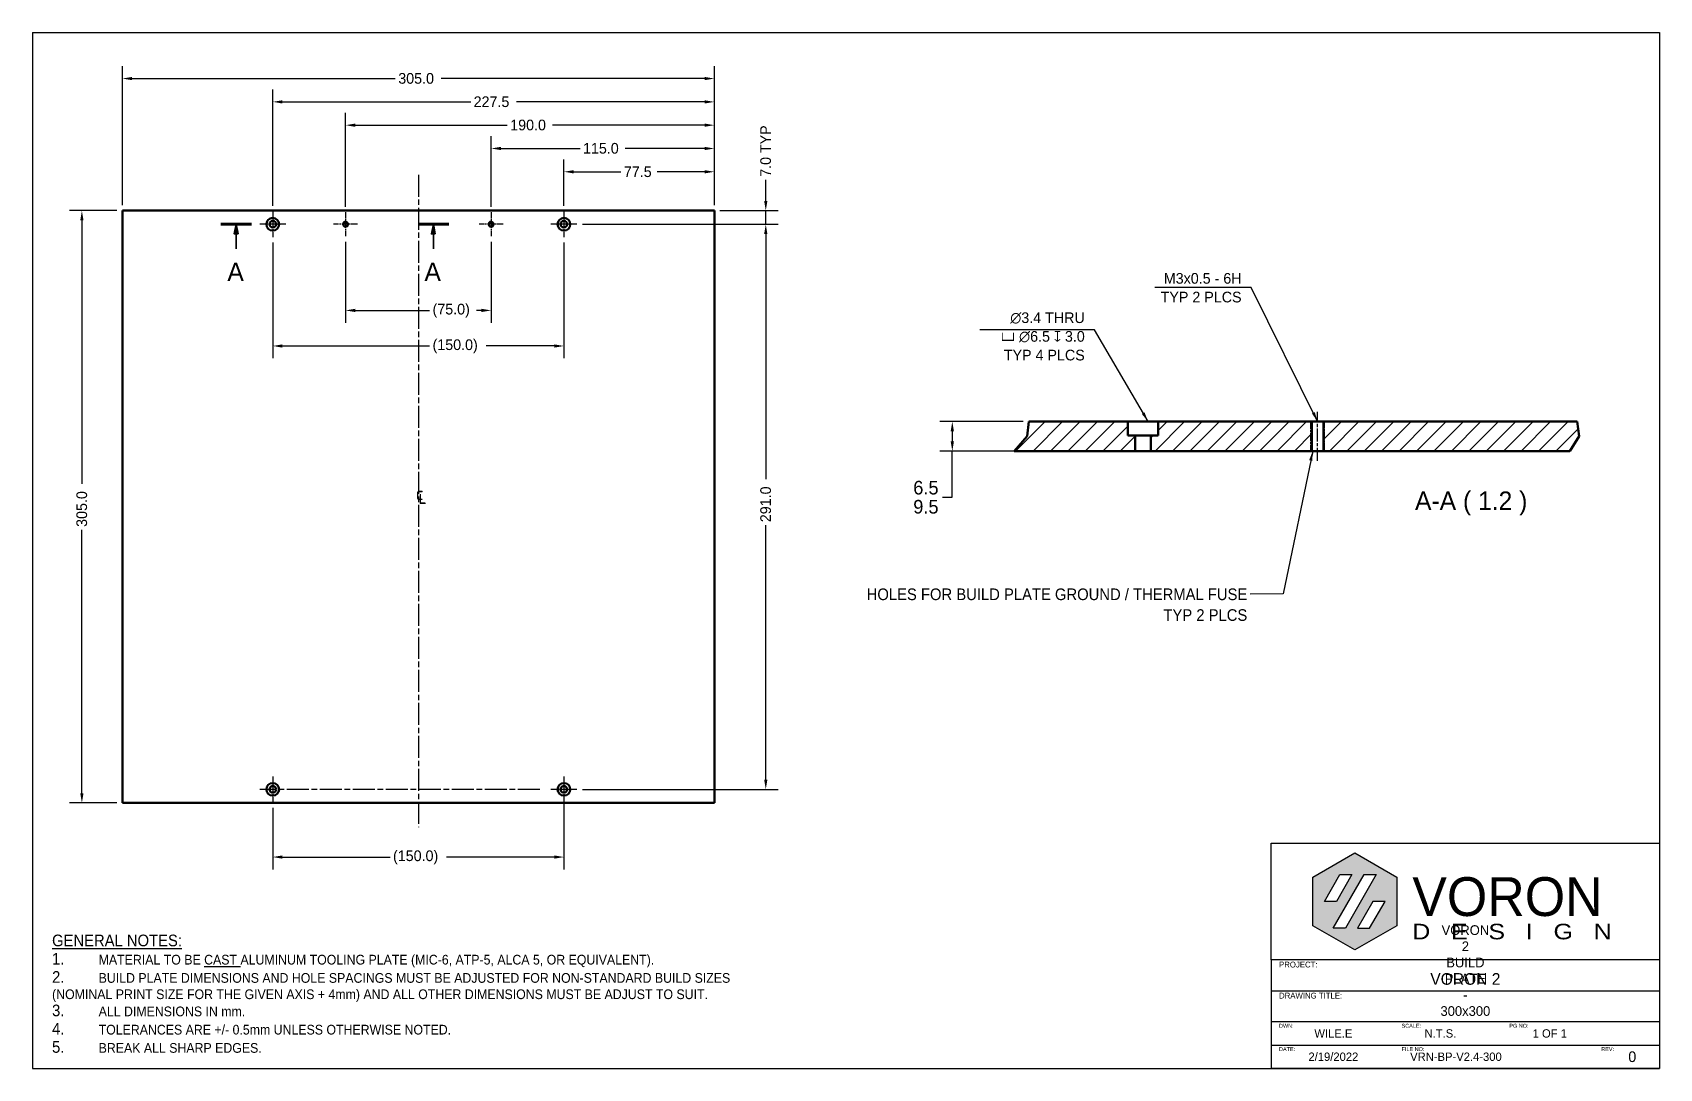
# Model space of a CAD drawing. Header units: millimetres. Extents: x 13 to 851, y 13 to 546.
import ezdxf
from ezdxf.enums import TextEntityAlignment as Align

# ---------------------------------------------------------------- set-up
doc = ezdxf.new("R2018")
doc.units = ezdxf.units.MM
doc.header["$LTSCALE"] = 2
doc.linetypes.add('CHAIN', pattern=[0.3543, 0.2362, -0.0295, 0.0591, -0.0295])
doc.linetypes.add('DOUBLE_DASH_CHAIN', pattern=[1.2403, 0.6614, -0.0827, 0.1654, -0.0827, 0.1654, -0.0827])
for name, color, linetype, lineweight, true_color in [('Annotation (ISO)', 174, 'Continuous', 25, 0x0000a0), ('Center Mark (ISO)', 22, 'Continuous', 25, 0xd84405), ('Centerline (ISO)', 22, 'Continuous', 25, 0xd84405), ('Dimension (ISO)', 20, 'Continuous', 25, 0xff2300), ('Hatch (ISO)', 57, 'Continuous', 18, 0x808040), ('Hatch kova (ANSI)', 141, 'Continuous', 13, 0x95ddff), ('Section Line - Kova (ANSI)', 96, 'DOUBLE_DASH_CHAIN', 35, 0x008000), ('Thread Lines', 156, 'CHAIN', 25, 0x004080), ('View Label', 174, 'CHAIN', 25, 0x0000a0)]:
    doc.layers.add(name, color=color, linetype=linetype, lineweight=lineweight, true_color=true_color)
for name, color, linetype, lineweight in [('Border - Kova (ANSI)', 7, 'Continuous', 30), ('Break Line (ISO)', 7, 'Continuous', 50), ('Title (ANSI)', 7, 'Continuous', 50), ('Title - Kova (ANSI)', 7, 'Continuous', 30), ('Visible (ISO)', 7, 'Continuous', 50)]:
    doc.layers.add(name, color=color, linetype=linetype, lineweight=lineweight)
doc.styles.add('Dimension Text (ISO)', font='Play-Regular.ttf')
doc.styles.add('Label Text (ISO)', font='Play-Regular.ttf')
doc.styles.add('Note Text (ANSI)', font='tahoma.ttf')
doc.styles.add('Note Text (ISO)', font='Play-Regular.ttf', dxfattribs={"width": 0.95})
doc.styles.add('Text Style119', font='Play-Regular.ttf')
doc.styles.add('Text Style128', font='Play-Regular.ttf')
doc.styles.add('Text Style130', font='Play-Regular.ttf')
doc.styles.add('Text Style135', font='Play-Regular.ttf')
doc.styles.add('Text Style178', font='AIGDT___.TTF', dxfattribs={"width": 0.95})
doc.styles.add('Text Style93', font='Play-Regular.ttf')
doc.dimstyles.new('Default (ISO)', dxfattribs={"dimscale": 2, "dimtxt": 2.75, "dimasz": 2.5, "dimexe": 3.175, "dimexo": 1.4, "dimgap": 0.762, "dimtad": 0, "dimdec": 1, "dimrnd": 1e-08, "dimzin": 0, "dimdsep": 46, "dimtxsty": 'Dimension Text (ISO)', "dimcen": 0.09, "dimdle": 10, "dimclrd": 256, "dimclre": 256, "dimclrt": 256, "dimazin": 0, "dimtfac": 1.274618, "dimtmove": 0, "dimatfit": 3, "dimfxl": 1, "dimtolj": 1, "dimtzin": 0, "dimlwd": -1, "dimlwe": -1, "dimarcsym": 0})
doc.dimstyles.new('Default (ISO)$7', dxfattribs={"dimscale": 2, "dimtxt": 2.75, "dimasz": 2.5, "dimexe": 3.175, "dimexo": 1.4, "dimgap": 0.762, "dimtad": 0, "dimdec": 1, "dimrnd": 1e-08, "dimzin": 0, "dimdsep": 46, "dimtxsty": 'Dimension Text (ISO)', "dimcen": 0.09, "dimdle": 10, "dimclrd": 256, "dimclre": 256, "dimclrt": 256, "dimazin": 0, "dimtfac": 1.274618, "dimtmove": 0, "dimatfit": 3, "dimfxl": 1, "dimtolj": 1, "dimtzin": 0, "dimlwd": -1, "dimlwe": -1, "dimarcsym": 0})
doc.dimstyles.new('Default - Method 1b (ISO)$7', dxfattribs={"dimscale": 2, "dimtxt": 3, "dimasz": 2.5, "dimexe": 3.175, "dimexo": 0, "dimgap": 0.762, "dimtad": 1, "dimtoh": 1, "dimrnd": 1e-08, "dimdsep": 46, "dimtxsty": 'Note Text (ISO)', "dimcen": 0.09, "dimdle": 10, "dimclrd": 174, "dimclre": 256, "dimclrt": 256, "dimazin": 2, "dimtfac": 1.166667, "dimtmove": 0, "dimatfit": 3, "dimfxl": 1, "dimtolj": 1, "dimlwd": -1, "dimlwe": -1, "dimarcsym": 0})
pattern_1 = [(45, (0, 0), (-4.49013, 4.49013), [])]

# ---------------------------------------------------------------- blocks, each defined once
blk = doc.blocks.new('Borders Plain Border')
at = {"layer": 'Border - Kova (ANSI)'}
for p, q in [((6.35, 273.05), (425.45, 273.05)), ((6.35, 273.05), (6.35, 6.35)), ((425.45, 273.05), (425.45, 6.35)), ((6.35, 6.35), (425.45, 6.35))]:
    blk.add_line(p, q, dxfattribs=at)
blk = doc.blocks.new('Title Blocks VORON Design')
at = {"layer": 'Hatch kova (ANSI)', "true_color": 0xff2300}
h = blk.add_hatch(color=20, dxfattribs=at)
h.paths.add_polyline_path([(248.41, 193.18), (248.41, 180.68), (237.59, 174.43), (226.76, 180.68), (226.76, 193.18), (237.59, 199.43)])
h.paths.add_polyline_path([(245.4, 186.93), (242.27, 186.93), (238.29, 180.03), (241.42, 180.03)], flags=0)
h.paths.add_polyline_path([(232.04, 180.03), (235.17, 180.03), (243.13, 193.83), (240.01, 193.83)], flags=0)
h.paths.add_polyline_path([(229.77, 186.93), (232.9, 186.93), (236.88, 193.83), (233.76, 193.83)], flags=0)
at = {"layer": 'Title - Kova (ANSI)', "lineweight": 25}
for p, q in [((216.09, 201.93), (316.09, 201.93)), ((216.09, 171.93), (216.09, 201.93)), ((216.09, 171.93), (216.09, 143.93))]:
    blk.add_line(p, q, dxfattribs=at)
at = {"layer": 'Title - Kova (ANSI)'}
for p, q in [((316.09, 201.93), (316.09, 171.93)), ((226.76, 193.18), (237.59, 199.43)), ((237.59, 199.43), (248.41, 193.18)), ((226.76, 180.68), (226.76, 193.18)), ((229.77, 186.93), (233.76, 193.83)), ((232.04, 180.03), (240.01, 193.83)), ((236.88, 193.83), (232.9, 186.93)), ((233.76, 193.83), (236.88, 193.83)), ((243.13, 193.83), (235.17, 180.03)), ((240.01, 193.83), (243.13, 193.83)), ((248.41, 193.18), (248.41, 180.68)), ((232.9, 186.93), (229.77, 186.93)), ((242.27, 186.93), (238.29, 180.03)), ((241.42, 180.03), (245.4, 186.93)), ((245.4, 186.93), (242.27, 186.93)), ((237.59, 174.43), (226.76, 180.68)), ((248.41, 180.68), (237.59, 174.43)), ((235.17, 180.03), (232.04, 180.03)), ((238.29, 180.03), (241.42, 180.03)), ((316.09, 171.93), (216.09, 171.93)), ((316.09, 171.93), (316.09, 143.93)), ((216.09, 163.93), (316.09, 163.93)), ((316.09, 155.93), (216.09, 155.93)), ((216.09, 149.93), (316.09, 149.93)), ((316.09, 143.93), (216.09, 143.93))]:
    blk.add_line(p, q, dxfattribs=at)
at = {"layer": 'Title (ANSI)', "insert": (283.42, 152.93), "char_height": 2.16, "width": 23.2344, "attachment_point": 4, "style": 'Note Text (ANSI)'}
blk.add_mtext('\\fPlay|b0|i0;{\\H2.1600;1 OF 1 }', dxfattribs=at)
at = {"layer": 'Title (ANSI)'}
for tag, height, style, p in [('CREATION_DATE', 2.16, 'Text Style119', (232.09, 146.93)), ('PROJECT', 2.16, 'Text Style119', (263.66, 146.93)), ('REVISION_NUMBER', 2.74, 'Text Style130', (309.09, 146.93))]:
    blk.add_attdef(tag, text='', height=height, dxfattribs=dict(at, style=style)).set_placement(p, align=Align.MIDDLE_CENTER)
at = {"layer": 'Title - Kova (ANSI)', "style": 'Text Style128'}
blk.add_text('SCALE:', height=1.02, dxfattribs=at).set_placement((249.66, 155.43), align=Align.TOP_LEFT)
at = {"layer": 'Title - Kova (ANSI)'}
for s, insert, char_height, width, attachment_point, style in [('\\fPlay|b0|i0;{\\H10.0000;VORON}', (252.41, 193.18), 10, 53, 1, 'Note Text (ANSI)'), ('\\fPlay|b0|i0;\\W1.20;{\\H4.0000;D   E   S   I   G   N}', (252.41, 181.18), 4, 53, 1, 'Note Text (ANSI)'), ('VORON 2 BUILD PLATE - 300x300', (266.09, 157.43), 2.5, 5.3956, 8, 'Text Style135'), ('\\fPlay|b0|i0;{\\H1.5000;PROJECT:}', (218.09, 171.43), 1.5, 17.1682, 1, 'Note Text (ANSI)'), ('\\fPlay|b0|i0;{\\H1.5000;DRAWING TITLE:}', (218.09, 163.43), 1.5, 20.4834, 1, 'Note Text (ANSI)'), ('\\fPlay|b0|i0;{\\H1.0200;DWN:}', (218.09, 155.43), 1.02, 15.5474, 1, 'Note Text (ANSI)'), ('\\fPlay|b0|i0;{\\H1.0200;PG NO:}', (277.42, 155.43), 1.02, 12.5383, 1, 'Note Text (ANSI)'), ('\\fPlay|b0|i0;{\\H2.1600;N.T.S.}', (259.66, 152.93), 2.16, 8.7996, 5, 'Note Text (ANSI)'), ('\\fPlay|b0|i0;{\\H1.0200;DATE:}', (218.09, 149.43), 1.02, 14.4575, 1, 'Note Text (ANSI)'), ('\\fPlay|b0|i0;{\\H1.0200;FILE NO:}', (249.66, 149.43), 1.02, 14.4575, 1, 'Note Text (ANSI)'), ('\\fPlay|b0|i0;{\\H1.0200;REV:}', (301.09, 149.43), 1.02, 12.5383, 1, 'Note Text (ANSI)')]:
    blk.add_mtext(s, dxfattribs=dict(at, insert=insert, char_height=char_height, width=width, attachment_point=attachment_point, style=style))
at = {"layer": 'Title - Kova (ANSI)', "style": 'Text Style93'}
blk.add_attdef('TITLE', text='', height=3, dxfattribs=at).set_placement((266.09, 165.43), align=Align.BOTTOM_CENTER)
at = {"layer": 'Title - Kova (ANSI)', "style": 'Text Style119'}
blk.add_attdef('AUTHOR', text='', height=2.16, dxfattribs=at).set_placement((232.09, 152.93), align=Align.MIDDLE_CENTER)
blk = doc.blocks.new('2dTransSection0')
at = {"layer": 'Section Line - Kova (ANSI)', "linetype": 'Continuous', "lineweight": 70}
for p, q in [((54.89, 223.7), (62.78, 223.7)), ((105.66, 223.7), (113.55, 223.7))]:
    blk.add_line(p, q, dxfattribs=at)
at = {"layer": 'Section Line - Kova (ANSI)', "linetype": 'Continuous'}
for p, q in [((58.83, 223.7), (58.33, 221.2)), ((58.83, 221.2), (58.83, 223.7)), ((59.33, 221.2), (58.83, 223.7)), ((109.6, 223.7), (109.1, 221.2)), ((109.6, 221.2), (109.6, 223.7)), ((110.1, 221.2), (109.6, 223.7)), ((58.33, 221.2), (59.33, 221.2)), ((58.83, 217.33), (58.83, 221.2)), ((109.1, 221.2), (110.1, 221.2)), ((109.6, 217.33), (109.6, 221.2))]:
    blk.add_line(p, q, dxfattribs=at)
at = {"layer": 'Section Line - Kova (ANSI)', "linetype": 'Continuous', "flags": 128}
for points in [[(59.33, 221.2), (58.83, 223.7), (58.33, 221.2), (59.33, 221.2)], [(110.1, 221.2), (109.6, 223.7), (109.1, 221.2), (110.1, 221.2)]]:
    blk.add_lwpolyline(points, dxfattribs=at)
at = {"layer": 'Section Line - Kova (ANSI)'}
for points in [[(59.33, 221.2), (58.83, 223.7), (58.33, 221.2), (59.33, 221.2)], [(110.1, 221.2), (109.6, 223.7), (109.1, 221.2), (110.1, 221.2)]]:
    blk.add_solid(points, dxfattribs=at)
at = {"layer": 'Section Line - Kova (ANSI)', "char_height": 4.75, "attachment_point": 7, "style": 'Label Text (ISO)'}
for insert in [(56.54, 209.08), (107.31, 209.08)]:
    blk.add_mtext('A', dxfattribs=dict(at, insert=insert))
blk = doc.blocks.new('*D23')
at = {"layer": 'Defpoints', "color": 0, "transparency": 16777216}
for p in [(525.92, 345.83), (486.57, 330.59), (588.86, 330.59)]:
    blk.add_point(p, dxfattribs=at)
at = {"layer": 'Dimension (ISO)', "transparency": 16777216}
for p, q in [((523.12, 345.83), (480.22, 345.83)), ((486.57, 340.83), (486.57, 335.59)), ((586.06, 330.59), (480.22, 330.59)), ((486.57, 306.86), (486.57, 330.59)), ((481.57, 306.86), (486.57, 306.86))]:
    blk.add_line(p, q, dxfattribs=at)
for points in [[(485.74, 340.83), (487.41, 340.83), (486.57, 345.83)], [(485.74, 335.59), (487.41, 335.59), (486.57, 330.59)]]:
    blk.add_solid(points, dxfattribs=at)
at = {"layer": 'Dimension (ISO)', "transparency": 16777216, "insert": (466.46, 315.26), "char_height": 5.5, "attachment_point": 1, "style": 'Dimension Text (ISO)'}
blk.add_mtext('\\A1;{\\H7.0104;\\S6.5^ 9.5;}', dxfattribs=at)
blk = doc.blocks.new('*D24')
at = {"layer": 'Defpoints', "color": 0, "transparency": 16777216}
for p in [(173.97, 498.41), (173.97, 453.64), (363.97, 454.41)]:
    blk.add_point(p, dxfattribs=at)
at = {"layer": 'Dimension (ISO)', "transparency": 16777216}
for p, q in [((173.97, 456.44), (173.97, 504.76)), ((363.97, 457.21), (363.97, 504.76)), ((178.97, 498.41), (257.28, 498.41)), ((358.97, 498.41), (280.61, 498.41))]:
    blk.add_line(p, q, dxfattribs=at)
for points in [[(178.97, 499.24), (178.97, 497.57), (173.97, 498.41)], [(358.97, 499.24), (358.97, 497.57), (363.97, 498.41)]]:
    blk.add_solid(points, dxfattribs=at)
at = {"layer": 'Dimension (ISO)', "transparency": 16777216, "insert": (258.81, 501.25), "char_height": 5.5, "attachment_point": 1, "style": 'Dimension Text (ISO)'}
blk.add_mtext('\\A1;190.0', dxfattribs=at)
blk = doc.blocks.new('*D25')
at = {"layer": 'Defpoints', "color": 0, "transparency": 16777216}
for p in [(293.17, 447.41), (293.17, 156.41), (390.47, 156.41)]:
    blk.add_point(p, dxfattribs=at)
at = {"layer": 'Dimension (ISO)', "transparency": 16777216}
for p, q in [((295.97, 447.41), (396.82, 447.41)), ((390.47, 442.41), (390.47, 316.2)), ((390.47, 161.41), (390.47, 292.45)), ((295.97, 156.41), (396.82, 156.41))]:
    blk.add_line(p, q, dxfattribs=at)
for points in [[(389.63, 442.41), (391.3, 442.41), (390.47, 447.41)], [(389.63, 161.41), (391.3, 161.41), (390.47, 156.41)]]:
    blk.add_solid(points, dxfattribs=at)
at = {"layer": 'Dimension (ISO)', "transparency": 16777216, "insert": (387.63, 293.97), "char_height": 5.5, "attachment_point": 1, "rotation": 90, "style": 'Dimension Text (ISO)'}
blk.add_mtext('\\A1;291.0', dxfattribs=at)
blk = doc.blocks.new('*D26')
at = {"layer": 'Defpoints', "color": 0, "transparency": 16777216}
for p in [(363.97, 454.41), (293.17, 447.41), (390.47, 447.41)]:
    blk.add_point(p, dxfattribs=at)
at = {"layer": 'Dimension (ISO)', "transparency": 16777216}
for p, q in [((390.47, 459.41), (390.47, 470.33)), ((366.77, 454.41), (396.82, 454.41)), ((390.47, 447.41), (390.47, 454.41)), ((295.97, 447.41), (396.82, 447.41)), ((390.47, 442.41), (390.47, 437.41))]:
    blk.add_line(p, q, dxfattribs=at)
for points in [[(389.63, 459.41), (391.3, 459.41), (390.47, 454.41)], [(389.63, 442.41), (391.3, 442.41), (390.47, 447.41)]]:
    blk.add_solid(points, dxfattribs=at)
at = {"layer": 'Dimension (ISO)', "transparency": 16777216, "insert": (387.64, 471.85), "char_height": 5.5, "attachment_point": 1, "rotation": 90, "style": 'Dimension Text (ISO)'}
blk.add_mtext('\\A1;\\fPlay|b0|i0;{\\H5.4800;7.0 TYP}', dxfattribs=at)
blk = doc.blocks.new('*D27')
at = {"layer": 'Defpoints', "color": 0, "transparency": 16777216}
for p in [(286.47, 156.41), (136.47, 149.71), (136.47, 121.55)]:
    blk.add_point(p, dxfattribs=at)
at = {"layer": 'Dimension (ISO)', "transparency": 16777216}
for p, q in [((286.47, 153.61), (286.47, 115.2)), ((136.47, 146.91), (136.47, 115.2)), ((141.47, 121.55), (196.89, 121.55)), ((281.47, 121.55), (226.04, 121.55))]:
    blk.add_line(p, q, dxfattribs=at)
for points in [[(141.47, 122.38), (141.47, 120.71), (136.47, 121.55)], [(281.47, 122.38), (281.47, 120.71), (286.47, 121.55)]]:
    blk.add_solid(points, dxfattribs=at)
at = {"layer": 'Dimension (ISO)', "transparency": 16777216, "insert": (198.42, 124.96), "char_height": 5.5, "attachment_point": 1, "style": 'Dimension Text (ISO)'}
blk.add_mtext('\\A1;(150.0)', dxfattribs=at)
blk = doc.blocks.new('*D28')
at = {"layer": 'Defpoints', "color": 0, "transparency": 16777216}
for p in [(58.97, 522.41), (58.97, 454.41), (363.97, 454.41)]:
    blk.add_point(p, dxfattribs=at)
at = {"layer": 'Dimension (ISO)', "transparency": 16777216}
for p, q in [((58.97, 457.21), (58.97, 528.76)), ((363.97, 457.21), (363.97, 528.76)), ((63.97, 522.41), (199.59, 522.41)), ((358.97, 522.41), (223.3, 522.41))]:
    blk.add_line(p, q, dxfattribs=at)
for points in [[(63.97, 523.24), (63.97, 521.57), (58.97, 522.41)], [(358.97, 523.24), (358.97, 521.57), (363.97, 522.41)]]:
    blk.add_solid(points, dxfattribs=at)
at = {"layer": 'Dimension (ISO)', "transparency": 16777216, "insert": (201.12, 525.25), "char_height": 5.5, "attachment_point": 1, "style": 'Dimension Text (ISO)'}
blk.add_mtext('\\A1;305.0', dxfattribs=at)
blk = doc.blocks.new('*D29')
at = {"layer": 'Defpoints', "color": 0, "transparency": 16777216}
for p in [(58.97, 454.41), (38.13, 149.41), (58.97, 149.41)]:
    blk.add_point(p, dxfattribs=at)
at = {"layer": 'Dimension (ISO)', "transparency": 16777216}
for p, q in [((56.17, 454.41), (31.78, 454.41)), ((38.13, 449.41), (38.13, 313.74)), ((38.13, 154.41), (38.13, 290.03)), ((56.17, 149.41), (31.78, 149.41))]:
    blk.add_line(p, q, dxfattribs=at)
for points in [[(37.29, 449.41), (38.96, 449.41), (38.13, 454.41)], [(37.29, 154.41), (38.96, 154.41), (38.13, 149.41)]]:
    blk.add_solid(points, dxfattribs=at)
at = {"layer": 'Dimension (ISO)', "transparency": 16777216, "insert": (35.29, 291.56), "char_height": 5.5, "attachment_point": 1, "rotation": 90, "style": 'Dimension Text (ISO)'}
blk.add_mtext('\\A1;305.0', dxfattribs=at)
blk = doc.blocks.new('*D30')
at = {"layer": 'Defpoints', "color": 0, "transparency": 16777216}
for p in [(248.97, 486.41), (248.97, 453.64), (363.97, 454.41)]:
    blk.add_point(p, dxfattribs=at)
at = {"layer": 'Dimension (ISO)', "transparency": 16777216}
for p, q in [((248.97, 456.44), (248.97, 492.76)), ((253.97, 486.41), (294.78, 486.41)), ((358.97, 486.41), (318.11, 486.41)), ((363.97, 457.21), (363.97, 492.76))]:
    blk.add_line(p, q, dxfattribs=at)
for points in [[(253.97, 487.24), (253.97, 485.57), (248.97, 486.41)], [(358.97, 487.24), (358.97, 485.57), (363.97, 486.41)]]:
    blk.add_solid(points, dxfattribs=at)
at = {"layer": 'Dimension (ISO)', "transparency": 16777216, "insert": (296.31, 489.25), "char_height": 5.5, "attachment_point": 1, "style": 'Dimension Text (ISO)'}
blk.add_mtext('\\A1;115.0', dxfattribs=at)
blk = doc.blocks.new('*D31')
at = {"layer": 'Defpoints', "color": 0, "transparency": 16777216}
for p in [(136.47, 510.41), (136.47, 454.11), (363.97, 454.41)]:
    blk.add_point(p, dxfattribs=at)
at = {"layer": 'Dimension (ISO)', "transparency": 16777216}
for p, q in [((136.47, 456.91), (136.47, 516.76)), ((363.97, 457.21), (363.97, 516.76)), ((141.47, 510.41), (238.43, 510.41)), ((358.97, 510.41), (261.96, 510.41))]:
    blk.add_line(p, q, dxfattribs=at)
for points in [[(141.47, 511.24), (141.47, 509.57), (136.47, 510.41)], [(358.97, 511.24), (358.97, 509.57), (363.97, 510.41)]]:
    blk.add_solid(points, dxfattribs=at)
at = {"layer": 'Dimension (ISO)', "transparency": 16777216, "insert": (239.95, 513.25), "char_height": 5.5, "attachment_point": 1, "style": 'Dimension Text (ISO)'}
blk.add_mtext('\\A1;227.5', dxfattribs=at)
blk = doc.blocks.new('*D32')
at = {"layer": 'Defpoints', "color": 0, "transparency": 16777216}
for p in [(286.47, 474.41), (286.47, 454.11), (363.97, 454.41)]:
    blk.add_point(p, dxfattribs=at)
at = {"layer": 'Dimension (ISO)', "transparency": 16777216}
for p, q in [((286.47, 456.91), (286.47, 480.76)), ((363.97, 457.21), (363.97, 480.76)), ((291.47, 474.41), (315.85, 474.41)), ((358.97, 474.41), (334.55, 474.41))]:
    blk.add_line(p, q, dxfattribs=at)
for points in [[(291.47, 475.24), (291.47, 473.57), (286.47, 474.41)], [(358.97, 475.24), (358.97, 473.57), (363.97, 474.41)]]:
    blk.add_solid(points, dxfattribs=at)
at = {"layer": 'Dimension (ISO)', "transparency": 16777216, "insert": (317.37, 477.2), "char_height": 5.5, "attachment_point": 1, "style": 'Dimension Text (ISO)'}
blk.add_mtext('\\A1;77.5', dxfattribs=at)
blk = doc.blocks.new('*D33')
at = {"layer": 'Defpoints', "color": 0, "transparency": 16777216}
for p in [(173.97, 441.18), (248.97, 441.18), (248.97, 403.02)]:
    blk.add_point(p, dxfattribs=at)
at = {"layer": 'Dimension (ISO)', "transparency": 16777216}
for p, q in [((173.97, 438.38), (173.97, 396.67)), ((248.97, 438.38), (248.97, 396.67)), ((178.97, 403.02), (217.26, 403.02)), ((243.97, 403.02), (241.5, 403.02))]:
    blk.add_line(p, q, dxfattribs=at)
for points in [[(178.97, 403.85), (178.97, 402.18), (173.97, 403.02)], [(243.97, 403.85), (243.97, 402.18), (248.97, 403.02)]]:
    blk.add_solid(points, dxfattribs=at)
at = {"layer": 'Dimension (ISO)', "transparency": 16777216, "insert": (218.79, 406.43), "char_height": 5.5, "attachment_point": 1, "style": 'Dimension Text (ISO)'}
blk.add_mtext('\\A1;(75.0)', dxfattribs=at)
blk = doc.blocks.new('*D34')
at = {"layer": 'Defpoints', "color": 0, "transparency": 16777216}
for p in [(136.47, 440.71), (286.47, 440.71), (286.47, 384.71)]:
    blk.add_point(p, dxfattribs=at)
at = {"layer": 'Dimension (ISO)', "transparency": 16777216}
for p, q in [((136.47, 437.91), (136.47, 378.36)), ((286.47, 437.91), (286.47, 378.36)), ((141.47, 384.71), (217.27, 384.71)), ((281.47, 384.71), (246.42, 384.71))]:
    blk.add_line(p, q, dxfattribs=at)
for points in [[(141.47, 385.54), (141.47, 383.87), (136.47, 384.71)], [(281.47, 385.54), (281.47, 383.87), (286.47, 384.71)]]:
    blk.add_solid(points, dxfattribs=at)
at = {"layer": 'Dimension (ISO)', "transparency": 16777216, "insert": (218.79, 388.12), "char_height": 5.5, "attachment_point": 1, "style": 'Dimension Text (ISO)'}
blk.add_mtext('\\A1;(150.0)', dxfattribs=at)

msp = doc.modelspace()

# ---------------------------------------------------------------- hatches: boundary and pattern name
at = {"layer": 'Hatch (ISO)'}
h = msp.add_hatch(dxfattribs=at)
h.set_pattern_fill('ANSI31', color=256, scale=50.8, style=0)
h.set_pattern_definition(pattern_1)
h.paths.add_polyline_path([(525.92, 345.83), (525.21, 338.21), (518.45, 330.59), (580.7, 330.59), (580.7, 338.63), (576.98, 338.63), (576.98, 345.83)])
h = msp.add_hatch(dxfattribs=at)
h.set_pattern_fill('ANSI31', color=256, scale=50.8, style=0)
h.set_pattern_definition(pattern_1)
h.paths.add_polyline_path([(592.58, 338.63), (588.86, 338.63), (588.86, 330.59), (671.83, 330.59), (671.83, 345.83), (592.58, 345.83)])
h = msp.add_hatch(dxfattribs=at)
h.set_pattern_fill('ANSI31', color=256, scale=50.8, style=0)
h.set_pattern_definition(pattern_1)
h.paths.add_polyline_path([(809.49, 338.21), (808.56, 345.83), (677.73, 345.83), (677.73, 330.59), (804.65, 330.59)])

# ---------------------------------------------------------------- linework, layer by layer
at = {"layer": 'Break Line (ISO)'}
for p, q in [((525.92, 345.83), (525.21, 338.21)), ((809.49, 338.21), (808.56, 345.83)), ((525.21, 338.21), (518.45, 330.59)), ((804.65, 330.59), (809.49, 338.21))]:
    msp.add_line(p, q, dxfattribs=at)
at = {"layer": 'Center Mark (ISO)', "linetype": 'CHAIN', "ltscale": 7.44499}
for p, q in [((136.47, 454.11), (136.47, 440.71)), ((286.47, 454.11), (286.47, 440.71)), ((143.17, 447.41), (129.77, 447.41)), ((293.17, 447.41), (279.77, 447.41)), ((286.47, 163.11), (286.47, 149.71)), ((293.17, 156.41), (279.77, 156.41))]:
    msp.add_line(p, q, dxfattribs=at)
at = {"layer": 'Center Mark (ISO)', "linetype": 'CHAIN', "ltscale": 6.922167}
for p, q in [((173.97, 453.64), (173.97, 441.18)), ((248.97, 453.64), (248.97, 441.18)), ((180.2, 447.41), (167.74, 447.41)), ((255.2, 447.41), (242.74, 447.41))]:
    msp.add_line(p, q, dxfattribs=at)
at = {"layer": 'Centerline (ISO)', "linetype": 'CHAIN', "ltscale": 23.990969}
for p, q in [((211.47, 472.91), (211.47, 136.95)), ((274.07, 156.41), (129.77, 156.41))]:
    msp.add_line(p, q, dxfattribs=at)
at = {"layer": 'Centerline (ISO)', "linetype": 'CHAIN', "ltscale": 14.023337}
msp.add_line((674.78, 325.59), (674.78, 350.83), dxfattribs=at)
at = {"layer": 'Centerline (ISO)', "linetype": 'CHAIN', "ltscale": 7.44499}
msp.add_line((136.47, 163.11), (136.47, 149.71), dxfattribs=at)
at = {"layer": 'Thread Lines', "ltscale": 8.4673}
for p, q in [((671.18, 345.83), (671.18, 330.59)), ((678.38, 330.59), (678.38, 345.83))]:
    msp.add_line(p, q, dxfattribs=at)
at = {"layer": 'Thread Lines', "ltscale": 3.927231}
for centre in [(173.97, 447.41), (248.97, 447.41)]:
    msp.add_arc(centre, 1.5, 80, 350, dxfattribs=at)
at = {"layer": 'Visible (ISO)'}
for p, q in [((363.97, 454.41), (58.97, 454.41)), ((58.97, 454.41), (58.97, 149.41)), ((363.97, 149.41), (363.97, 454.41)), ((576.98, 345.83), (525.92, 345.83)), ((576.98, 338.63), (576.98, 345.83)), ((576.98, 345.83), (592.58, 345.83)), ((671.83, 345.83), (592.58, 345.83)), ((592.58, 345.83), (592.58, 338.63)), ((671.83, 330.59), (671.83, 345.83)), ((671.83, 345.83), (677.73, 345.83)), ((808.56, 345.83), (677.73, 345.83)), ((677.73, 345.83), (677.73, 330.59)), ((580.7, 338.63), (576.98, 338.63)), ((580.7, 330.59), (580.7, 338.63)), ((588.86, 338.63), (580.7, 338.63)), ((592.58, 338.63), (588.86, 338.63)), ((588.86, 338.63), (588.86, 330.59)), ((518.45, 330.59), (580.7, 330.59)), ((588.86, 330.59), (580.7, 330.59)), ((588.86, 330.59), (671.83, 330.59)), ((677.73, 330.59), (671.83, 330.59)), ((677.73, 330.59), (804.65, 330.59)), ((58.97, 149.41), (363.97, 149.41))]:
    msp.add_line(p, q, dxfattribs=at)
for centre, radius in [((136.47, 447.41), 3.25), ((136.47, 447.41), 1.7), ((173.97, 447.41), 1.23), ((248.97, 447.41), 1.23), ((286.47, 447.41), 3.25), ((286.47, 447.41), 1.7), ((136.47, 156.41), 3.25), ((286.47, 156.41), 3.25), ((136.47, 156.41), 1.7), ((286.47, 156.41), 1.7)]:
    msp.add_circle(centre, radius, dxfattribs=at)

# ---------------------------------------------------------------- block references
at = {"xscale": 2, "yscale": 2, "zscale": 2}
msp.add_blockref('Borders Plain Border', (0, 0), dxfattribs=at)
ref = msp.add_blockref('Title Blocks VORON Design', (218.73, -275.17), dxfattribs=dict(xscale=2, yscale=2, zscale=2))
lines = msp.add_mtext('2/19/2022', dxfattribs={"layer": 'Title (ANSI)', "insert": (682.9, 18.7), "char_height": 4.32, "width": 47.2019, "attachment_point": 5, "style": 'Text Style119'})
ref.add_attrib('CREATION_DATE', '', (682.9, 18.7)).embed_mtext(lines)
lines = msp.add_mtext('VRN-BP-V2.4-300', dxfattribs={"layer": 'Title (ANSI)', "insert": (746.05, 18.7), "char_height": 4.32, "width": 46.4689, "attachment_point": 5, "style": 'Text Style119'})
ref.add_attrib('PROJECT', '', (746.05, 18.7)).embed_mtext(lines)
lines = msp.add_mtext('VORON 2', dxfattribs={"layer": 'Title - Kova (ANSI)', "insert": (750.9, 55.7), "char_height": 6, "width": 36.7962, "attachment_point": 8, "style": 'Text Style93'})
ref.add_attrib('TITLE', '', (750.9, 55.7)).embed_mtext(lines)
lines = msp.add_mtext('WILE.E', dxfattribs={"layer": 'Title - Kova (ANSI)', "insert": (682.9, 30.7), "char_height": 4.32, "width": 42.2576, "attachment_point": 5, "style": 'Text Style119'})
ref.add_attrib('AUTHOR', '', (682.9, 30.7)).embed_mtext(lines)
lines = msp.add_mtext('0', dxfattribs={"layer": 'Title (ANSI)', "insert": (836.9, 18.7), "char_height": 5.48, "width": 46.4689, "attachment_point": 5, "style": 'Text Style130'})
ref.add_attrib('REVISION_NUMBER', '', (836.9, 18.7)).embed_mtext(lines)
at = {"layer": 'Section Line - Kova (ANSI)', "xscale": 2, "yscale": 2, "zscale": 2}
msp.add_blockref('2dTransSection0', (0, 0), dxfattribs=at)

# ---------------------------------------------------------------- texts
at = {"layer": 'Annotation (ISO)'}
for s, insert, char_height, width, attachment_point, line_spacing_factor, style in [('M3x0.5 - 6H\\PTYP 2 PLCS', (635.6, 422.28), 5.5, 46.5618, 3, 1.05, 'Dimension Text (ISO)'), ('\\fPlay|b0|i0;{\\H5.5000;}\\fAIGDT|b0|i0;{\\H5.5000;n}\\fPlay|b0|i0;{\\H5.5000;3.4 THRU\\P}\\fAIGDT|b0|i0;{\\H5.5000;v}\\fPlay|b0|i0;{\\H5.5000; }\\fAIGDT|b0|i0;{\\H5.5000;n}\\fPlay|b0|i0;{\\H5.5000;6.5 }\\fAIGDT|b0|i0;{\\H5.5000;x}\\fPlay|b0|i0;{\\H5.5000; 3.0\\PTYP 4 PLCS}', (554.81, 402.03), 5.5, 54.9143, 3, 1.05, 'Dimension Text (ISO)'), ('\\fPlay|b0|i0;HOLES FOR BUILD PLATE GROUND / THERMAL FUSE\\P\\fPlay|b0|i0;TYP 2 PLCS', (638.55, 259.85), 6, 206.9136, 3, 1.068337, 'Note Text (ISO)'), ('\\pxsm0.94;\\fPlay|b0|i0;{\\H6.0000;\\LGENERAL NOTES:}\\l\\fPlay|b0|i0;{\\H6.0000;\\P}\\fPlay|b0|i0;{\\H6.0000;1.^I}\\fPlay|b0|i0;{\\H5.0000;MATERIAL TO BE}\\fPlay|b0|i0;{\\H5.0000;\\L CAST}\\l\\fPlay|b0|i0;{\\H5.0000; ALUMINUM TOOLING PLATE (MIC-6, ATP-5, ALCA 5, OR EQUIVALENT).}\\fPlay|b0|i0;{\\H6.0000;\\P}\\fPlay|b0|i0;{\\H6.0000;2.^I}\\fPlay|b0|i0;{\\H5.0000;BUILD PLATE DIMENSIONS AND HOLE SPACINGS MUST BE ADJUSTED FOR NON-STANDARD BUILD SIZES \\P(NOMINAL PRINT SIZE FOR THE GIVEN AXIS + 4mm) AND ALL OTHER DIMENSIONS MUST BE ADJUST TO SUIT.}\\fPlay|b0|i0;{\\H6.0000;\\P}\\fPlay|b0|i0;{\\H6.0000;3.^I}\\fPlay|b0|i0;{\\H5.0000;ALL DIMENSIONS IN mm.}\\fPlay|b0|i0;{\\H6.0000;\\P}\\fPlay|b0|i0;{\\H6.0000;4.^I}\\fPlay|b0|i0;{\\H5.0000;TOLERANCES ARE +/- 0.5mm UNLESS OTHERWISE NOTED.}\\fPlay|b0|i0;{\\H6.0000;\\P}\\fPlay|b0|i0;{\\H6.0000;5.^I}\\fPlay|b0|i0;{\\H5.0000;BREAK ALL SHARP EDGES.}', (22.76, 20.68), 6, 386.9856, 7, 1.038661, 'Note Text (ISO)')]:
    msp.add_mtext(s, dxfattribs=dict(at, insert=insert, char_height=char_height, width=width, attachment_point=attachment_point, line_spacing_factor=line_spacing_factor, style=style))
at = {"layer": 'Annotation (ISO)', "insert": (210.17, 303.32), "char_height": 8, "attachment_point": 7, "style": 'Text Style178'}
msp.add_mtext('q', dxfattribs=at)
at = {"layer": 'View Label', "insert": (724.96, 297.44), "char_height": 9.5, "attachment_point": 7, "style": 'Label Text (ISO)'}
msp.add_mtext('A-A ( 1.2 )', dxfattribs=at)

# ---------------------------------------------------------------- dimensions: what is measured, and where the dimension line sits
at = {"layer": 'Dimension (ISO)'}
for base, p1, p2, angle, override, picture, middle in [((58.97, 522.41), (363.97, 454.41), (58.97, 454.41), 180, {"dimgap": 0.762, "dimdec": 1, "dimtol": 0, "dimlim": 0, "dimtp": 0, "dimtm": 0, "dimtdec": 2, "dimtofl": 0, "dimatfit": 1}, '*D28', (211.45, 522.41)), ((136.47, 510.41), (363.97, 454.41), (136.47, 454.11), 180, {"dimgap": 0.762, "dimdec": 1, "dimtol": 0, "dimlim": 0, "dimtp": 0, "dimtm": 0, "dimtdec": 2, "dimtofl": 0, "dimatfit": 1}, '*D31', (250.2, 510.41)), ((173.97, 498.41), (363.97, 454.41), (173.97, 453.64), 180, {"dimgap": 0.762, "dimdec": 1, "dimtol": 0, "dimlim": 0, "dimtp": 0, "dimtm": 0, "dimtdec": 2, "dimtofl": 0, "dimatfit": 1}, '*D24', (268.95, 498.41)), ((248.97, 486.41), (363.97, 454.41), (248.97, 453.64), 180, {"dimgap": 0.762, "dimdec": 1, "dimtol": 0, "dimlim": 0, "dimtp": 0, "dimtm": 0, "dimtdec": 2, "dimtofl": 0, "dimatfit": 1}, '*D30', (306.45, 486.41)), ((38.13, 149.41), (58.97, 454.41), (58.97, 149.41), 90, {"dimgap": 0.762, "dimdec": 1, "dimtol": 0, "dimlim": 0, "dimtp": 0, "dimtm": 0, "dimtdec": 2, "dimtofl": 0, "dimatfit": 1}, '*D29', (38.13, 301.89)), ((390.47, 156.41), (293.17, 447.41), (293.17, 156.41), 90, {"dimgap": 0.762, "dimdec": 1, "dimtol": 0, "dimlim": 0, "dimtp": 0, "dimtm": 0, "dimtdec": 2, "dimtofl": 0, "dimatfit": 1}, '*D25', (390.47, 304.32)), ((486.57450459, 330.58777003), (525.91730786, 345.82777003), (588.86053139, 330.58777003), 90, {"dimgap": 0.762, "dimtih": 1, "dimtoh": 1, "dimdec": 1, "dimlfac": 0.416667, "dimtol": 0, "dimlim": 1, "dimtp": 0.15, "dimtm": -3.15, "dimtdec": 1, "dimtofl": 0, "dimtmove": 1, "dimatfit": 2}, '*D23', (486.02736926, 306.85922477))]:
    dim = msp.add_linear_dim(base=base, p1=p1, p2=p2, angle=angle, dimstyle='Default (ISO)', override=override, dxfattribs=at)
    dim.commit()
    dim.dimension.update_dxf_attribs({"geometry": picture, "text_midpoint": middle, "dimtype": 160})
for base, p1, p2, angle, text, override, picture, middle in [((390.47, 447.41), (363.97, 454.41), (293.17, 447.41), 90, '\\fPlay|b0|i0;{\\H5.4800;<> TYP}', {"dimgap": 0.762, "dimdec": 1, "dimtol": 0, "dimlim": 0, "dimtp": 0, "dimtm": 0, "dimtdec": 2, "dimtofl": 1, "dimatfit": 1}, '*D26', (390.47, 485.69)), ((286.47, 384.71), (136.47, 440.71), (286.47, 440.71), 180, '(<>)', {"dimgap": 0.762, "dimdec": 1, "dimtol": 0, "dimlim": 0, "dimtp": 0, "dimtm": 0, "dimtdec": 2, "dimtofl": 0, "dimatfit": 1}, '*D34', (231.84, 384.71)), ((248.97, 403.02), (173.97, 441.18), (248.97, 441.18), 180, '(<>)', {"dimgap": 0.762, "dimdec": 1, "dimtol": 0, "dimlim": 0, "dimtp": 0, "dimtm": 0, "dimtdec": 2, "dimtofl": 0, "dimatfit": 1}, '*D33', (229.38, 403.02)), ((136.47, 121.55), (286.47, 156.41), (136.47, 149.71), 180, '(<>)', {"dimgap": 0.762, "dimdec": 1, "dimtol": 0, "dimlim": 0, "dimtp": 0, "dimtm": 0, "dimtdec": 2, "dimtofl": 0, "dimatfit": 1}, '*D27', (211.47, 121.55))]:
    dim = msp.add_linear_dim(base=base, p1=p1, p2=p2, angle=angle, text=text, dimstyle='Default (ISO)', override=override, dxfattribs=at)
    dim.commit()
    dim.dimension.update_dxf_attribs({"geometry": picture, "text_midpoint": middle, "dimtype": 160})
dim = msp.add_linear_dim(base=(286.47, 474.41), p1=(363.97, 454.41), p2=(286.47, 454.11), dimstyle='Default (ISO)', override={"dimgap": 0.762, "dimdec": 1, "dimtol": 0, "dimlim": 0, "dimtp": 0, "dimtm": 0, "dimtdec": 2, "dimtofl": 0, "dimatfit": 1}, dxfattribs=at)
dim.commit()
dim.dimension.update_dxf_attribs({"geometry": '*D32', "text_midpoint": (325.2, 474.41), "dimtype": 160})

# ---------------------------------------------------------------- leaders
at = {"layer": 'Annotation (ISO)', "annotation_type": 0, "has_hookline": 1, "hookline_direction": 1}
for points, text_width in [([(674.78, 345.83), (640.6, 414.9), (635.6, 414.9)], 44.69), ([(587.41, 345.83), (559.81, 392.99), (554.81, 392.99)], 54.04)]:
    msp.add_leader(points, dimstyle='Default (ISO)$7', override={"dimgap": 0, "dimtad": 1}, dxfattribs=dict(at, text_width=text_width))
at = {"layer": 'Annotation (ISO)', "color": 174, "true_color": 0x0000a0, "annotation_type": 0, "has_hookline": 1, "hookline_direction": 1, "text_width": 206.04}
msp.add_leader([(672.23, 330.59), (656.96, 257.06), (640.07, 256.85)], dimstyle='Default - Method 1b (ISO)$7', override={"dimtad": 0}, dxfattribs=at)

doc.saveas('drawing.dxf')
